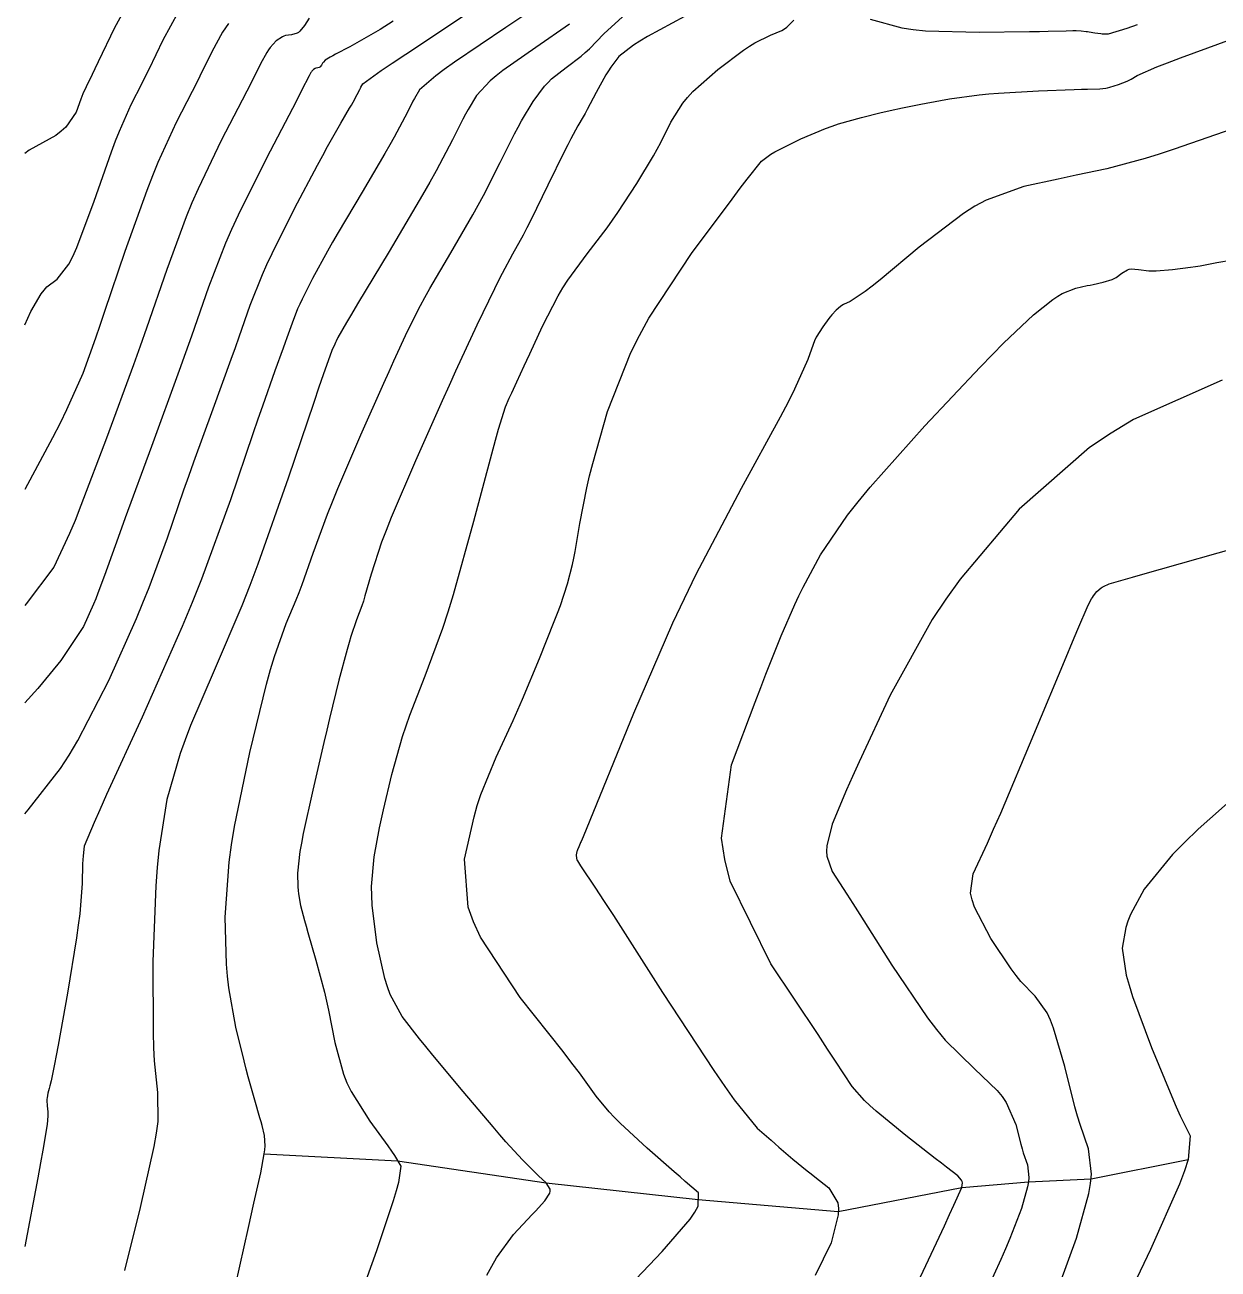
# Model space of a CAD drawing. Header units: metres. Extents: x 837475 to 838479, y 1189012 to 1191015.
# Drawn here: x 837476.5 to 837569, y 1190867.9 to 1190964.3 of the extents above; entities that cross this region are included whole.
import ezdxf

# ---------------------------------------------------------------- set-up
doc = ezdxf.new("R2010")
doc.units = ezdxf.units.M
doc.header["$LTSCALE"] = 0.3
for name, color, linetype in [('COTAS 10', 1, 'Continuous'), ('COTAS INT', 252, 'Continuous'), ('DRENAJE', 5, 'Continuous')]:
    doc.layers.add(name, color=color, linetype=linetype)

msp = doc.modelspace()

# ---------------------------------------------------------------- linework, layer by layer
at = {"layer": 'COTAS 10'}
for points, elevation in [([(837505.068, 1190964.577), (837504.061, 1190963.949), (837501.712, 1190962.584), (837500.604, 1190962.027), (837500.38, 1190961.908), (837500.192, 1190961.805), (837499.809, 1190961.559), (837499.671, 1190961.412), (837499.636, 1190961.37), (837499.604, 1190961.328), (837499.502, 1190961.173), (837499.404, 1190961.047), (837499.375, 1190961.023), (837499.345, 1190961.004), (837499.227, 1190960.974), (837499.101, 1190960.954), (837499.065, 1190960.941), (837499.03, 1190960.925), (837498.901, 1190960.84), (837498.77, 1190960.701), (837498.734, 1190960.651), (837498.698, 1190960.596), (837498.566, 1190960.353), (837497.975, 1190959.204), (837497.65, 1190958.577), (837497.255, 1190957.817), (837495.241, 1190953.957), (837493.049, 1190949.544), (837492.541, 1190948.436), (837492.076, 1190947.376), (837490.751, 1190943.957), (837489.436, 1190940.179), (837488.977, 1190938.893), (837488.476, 1190937.503), (837486.323, 1190931.615), (837484.292, 1190926.087), (837483.868, 1190924.923), (837483.504, 1190923.918), (837482.687, 1190921.615), (837482.181, 1190920.243), (837482.012, 1190919.825), (837481.831, 1190919.39), (837481.072, 1190917.684), (837479.302, 1190915.047), (837478.482, 1190914.026), (837477.52, 1190912.879), (837476.514, 1190911.758)], 1590), ([(837527.659, 1190964.949), (837524.798, 1190963.394), (837524.203, 1190963.041), (837523.693, 1190962.722), (837522.566, 1190961.851), (837521.951, 1190961.028), (837521.764, 1190960.738), (837521.571, 1190960.422), (837520.815, 1190959.06), (837520.109, 1190957.729), (837519.947, 1190957.432), (837519.8, 1190957.167), (837519.391, 1190956.471), (837518.845, 1190955.467), (837518.611, 1190955.008), (837518.342, 1190954.47), (837517.072, 1190951.875), (837515.737, 1190949.166), (837515.427, 1190948.556), (837515.142, 1190948.008), (837514.33, 1190946.537), (837513.515, 1190945.04), (837513.228, 1190944.476), (837512.916, 1190943.847), (837511.567, 1190941.034), (837509.912, 1190937.451), (837509.405, 1190936.336), (837508.878, 1190935.169), (837506.801, 1190930.511), (837504.926, 1190926.12), (837504.526, 1190925.121), (837504.178, 1190924.216), (837503.353, 1190921.729), (837502.884, 1190920.045), (837502.762, 1190919.645), (837502.642, 1190919.275), (837502.235, 1190918.177), (837501.79, 1190916.909), (837501.647, 1190916.43), (837501.494, 1190915.896), (837500.87, 1190913.509), (837500.143, 1190910.532), (837499.926, 1190909.627), (837499.701, 1190908.687), (837498.832, 1190905), (837498.094, 1190901.63), (837497.952, 1190900.89), (837497.837, 1190900.234), (837497.648, 1190898.561), (837497.678, 1190897.489), (837497.702, 1190897.211), (837497.732, 1190896.942), (837497.893, 1190896.041), (837498.199, 1190894.876), (837498.32, 1190894.441), (837498.456, 1190893.958), (837499.077, 1190891.804), (837499.741, 1190889.324), (837499.905, 1190888.635), (837500.059, 1190887.944), (837500.542, 1190885.437), (837501.215, 1190882.97), (837501.49, 1190882.304), (837501.802, 1190881.646), (837503.249, 1190879.329), (837504.65, 1190877.417), (837504.934, 1190877.013), (837505.172, 1190876.664), (837505.657, 1190875.856), (837505.483, 1190874.574), (837505.307, 1190873.925), (837505.075, 1190873.149), (837503.773, 1190869.285), (837502.332, 1190865.257)], 1600), ([(837569.352, 1190936.773), (837562.483, 1190933.702), (837560.742, 1190932.66), (837559.07, 1190931.534), (837553.614, 1190926.773), (837549.038, 1190921.335), (837547.922, 1190919.782), (837546.87, 1190918.209), (837543.614, 1190912.357), (837541.203, 1190907.181), (837540.683, 1190906.035), (837540.228, 1190905.013), (837539.119, 1190902.357), (837538.699, 1190900.67), (837538.679, 1190900.259), (837538.699, 1190899.872), (837539.119, 1190898.679), (837540.246, 1190896.936), (837540.713, 1190896.203), (837541.246, 1190895.361), (837543.732, 1190891.417), (837546.493, 1190887.355), (837547.201, 1190886.438), (837547.883, 1190885.612), (837550.143, 1190883.38), (837551.91, 1190881.721), (837552.282, 1190881.256), (837552.604, 1190880.789), (837553.343, 1190879.081), (837553.731, 1190877.551), (837553.831, 1190877.196), (837553.928, 1190876.87), (837554.253, 1190875.944), (837554.367, 1190874.979), (837554.331, 1190874.629), (837554.266, 1190874.244), (837553.788, 1190872.554), (837552.885, 1190870.233), (837552.552, 1190869.45), (837552.182, 1190868.606), (837550.549, 1190865.049)], 1610)]:
    msp.add_lwpolyline(points, dxfattribs=dict(at, elevation=elevation))
at = {"layer": 'COTAS INT'}
for points, elevation in [([(837484.989, 1190966.865), (837483.468, 1190964.066), (837482.201, 1190961.428), (837481.941, 1190960.892), (837481.721, 1190960.439), (837481.258, 1190959.501), (837481.018, 1190958.96), (837480.938, 1190958.757), (837480.853, 1190958.531), (837480.499, 1190957.523), (837479.701, 1190956.37), (837479.337, 1190956.052), (837478.91, 1190955.735), (837476.847, 1190954.598), (837476.514, 1190954.341)], 1582), ([(837517.844, 1190966.817), (837513.794, 1190964.083), (837509.814, 1190961.4), (837509.023, 1190960.839), (837508.368, 1190960.356), (837507.124, 1190959.271), (837506.728, 1190958.599), (837506.607, 1190958.377), (837506.481, 1190958.139), (837505.986, 1190957.151), (837505.155, 1190955.596), (837504.817, 1190955.001), (837504.433, 1190954.335), (837502.657, 1190951.334), (837500.802, 1190948.199), (837500.368, 1190947.448), (837499.969, 1190946.747), (837498.815, 1190944.64), (837498.007, 1190943.028), (837497.826, 1190942.641), (837497.664, 1190942.279), (837497.23, 1190941.185), (837496.836, 1190940.054), (837496.699, 1190939.669), (837496.549, 1190939.252), (837495.904, 1190937.489), (837494.935, 1190934.759), (837494.58, 1190933.733), (837494.188, 1190932.591), (837492.46, 1190927.489), (837490.209, 1190921.336), (837489.487, 1190919.531), (837488.723, 1190917.682), (837485.606, 1190910.635), (837482.853, 1190904.64), (837482.317, 1190903.453), (837481.88, 1190902.471), (837481.122, 1190900.635), (837481.025, 1190899.892), (837481.005, 1190899.6), (837480.987, 1190899.269), (837480.95, 1190897.763), (837480.763, 1190895.392), (837480.653, 1190894.517), (837480.516, 1190893.547), (837479.81, 1190889.252), (837479.087, 1190885.223), (837478.94, 1190884.42), (837478.816, 1190883.753), (837478.561, 1190882.472), (837478.458, 1190882.083), (837478.429, 1190881.978), (837478.401, 1190881.874), (837478.3, 1190881.507), (837478.231, 1190881.138), (837478.224, 1190881.032), (837478.221, 1190880.925), (837478.254, 1190880.524), (837478.292, 1190880.052), (837478.293, 1190879.9), (837478.289, 1190879.738), (837478.243, 1190879.074), (837477.917, 1190877.1), (837477.738, 1190876.112), (837477.52, 1190874.932), (837476.514, 1190869.622)], 1594), ([(837476.514, 1190903.16), (837476.771, 1190903.474), (837479.268, 1190906.662), (837479.948, 1190907.711), (837480.623, 1190908.831), (837483.021, 1190913.474), (837485.159, 1190918.282), (837485.67, 1190919.506), (837486.146, 1190920.684), (837487.574, 1190924.552), (837488.846, 1190928.254), (837489.224, 1190929.328), (837489.613, 1190930.423), (837491.114, 1190934.552), (837492.512, 1190938.378), (837492.838, 1190939.281), (837493.136, 1190940.116), (837493.991, 1190942.571), (837494.931, 1190944.945), (837495.284, 1190945.73), (837495.677, 1190946.571), (837497.429, 1190950.066), (837499.204, 1190953.427), (837499.611, 1190954.182), (837499.982, 1190954.862), (837501.017, 1190956.683), (837501.697, 1190957.832), (837501.844, 1190958.087), (837501.973, 1190958.315), (837502.291, 1190958.91), (837502.48, 1190959.288), (837502.529, 1190959.379), (837502.575, 1190959.464), (837502.726, 1190959.721), (837504.149, 1190960.759), (837504.997, 1190961.336), (837506.041, 1190962.039), (837511.452, 1190965.624)], 1592), ([(837476.514, 1190941.038), (837476.976, 1190942.072), (837477.782, 1190943.447), (837478.002, 1190943.74), (837478.222, 1190943.995), (837479.007, 1190944.599), (837479.921, 1190945.743), (837480.223, 1190946.338), (837480.545, 1190947.053), (837481.885, 1190950.643), (837483.223, 1190954.451), (837483.545, 1190955.304), (837483.845, 1190956.071), (837484.754, 1190958.115), (837485.605, 1190959.783), (837485.868, 1190960.313), (837486.144, 1190960.872), (837487.243, 1190963.137), (837488.416, 1190965.297)], 1584), ([(837498.562, 1190964.822), (837498.191, 1190964.26), (837497.837, 1190963.802), (837497.73, 1190963.715), (837497.62, 1190963.645), (837497.191, 1190963.536), (837496.734, 1190963.465), (837496.606, 1190963.418), (837496.478, 1190963.359), (837496.009, 1190963.052), (837495.535, 1190962.547), (837495.403, 1190962.364), (837495.271, 1190962.163), (837494.791, 1190961.281), (837494.032, 1190959.76), (837493.723, 1190959.156), (837493.371, 1190958.473), (837491.746, 1190955.343), (837489.938, 1190951.591), (837489.471, 1190950.515), (837489.02, 1190949.422), (837487.511, 1190945.343), (837485.939, 1190940.791), (837485.446, 1190939.401), (837484.929, 1190937.955), (837482.854, 1190932.261), (837480.865, 1190927.041), (837480.402, 1190925.892), (837479.976, 1190924.872), (837478.752, 1190922.261), (837476.624, 1190919.425), (837476.514, 1190919.296)], 1588), ([(837492.299, 1190964.392), (837492.071, 1190964.077), (837491.844, 1190963.73), (837491.017, 1190962.209), (837490.088, 1190960.316), (837489.796, 1190959.735), (837489.488, 1190959.128), (837488.25, 1190956.729), (837486.826, 1190953.637), (837486.401, 1190952.594), (837485.963, 1190951.469), (837484.272, 1190946.729), (837482.689, 1190942.075), (837482.319, 1190941.004), (837481.979, 1190940.027), (837481.001, 1190937.286), (837479.754, 1190934.46), (837479.245, 1190933.43), (837478.665, 1190932.292), (837476.514, 1190928.284)], 1586), ([(837518.748, 1190964.348), (837516.136, 1190962.542), (837513.587, 1190960.76), (837513.05, 1190960.341), (837512.586, 1190959.953), (837511.521, 1190958.821), (837510.881, 1190957.734), (837510.686, 1190957.375), (837510.482, 1190956.99), (837509.681, 1190955.392), (837508.407, 1190952.994), (837507.905, 1190952.105), (837507.338, 1190951.119), (837504.753, 1190946.746), (837502.314, 1190942.674), (837501.84, 1190941.879), (837501.453, 1190941.227), (837500.782, 1190940.07), (837500.649, 1190939.781), (837500.602, 1190939.676), (837500.55, 1190939.561), (837500.325, 1190939.055), (837499.648, 1190937.187), (837499.311, 1190936.213), (837498.91, 1190935.041), (837496.92, 1190929.159), (837494.573, 1190922.511), (837493.946, 1190920.856), (837493.33, 1190919.281), (837491.185, 1190914.265), (837489.36, 1190909.999), (837488.945, 1190908.897), (837488.568, 1190907.831), (837487.533, 1190904.265), (837486.892, 1190900.307), (837486.764, 1190898.993), (837486.657, 1190897.584), (837486.448, 1190891.707), (837486.461, 1190886.199), (837486.493, 1190885.023), (837486.539, 1190883.998), (837486.808, 1190881.557), (837486.815, 1190879.305), (837486.695, 1190878.399), (837486.523, 1190877.372), (837485.462, 1190872.641), (837484.236, 1190867.767)], 1596), ([(837492.845, 1190866.601), (837493.851, 1190871.085), (837494.276, 1190872.98), (837494.805, 1190875.337), (837495.08, 1190876.797), (837495.12, 1190877.126), (837495.145, 1190877.423), (837495.106, 1190878.223), (837494.903, 1190879.001), (837494.825, 1190879.284), (837494.737, 1190879.596), (837494.343, 1190880.967), (837493.84, 1190882.782), (837493.685, 1190883.375), (837493.523, 1190884.007), (837492.878, 1190886.614), (837492.33, 1190889.661), (837492.229, 1190890.571), (837492.15, 1190891.509), (837492.048, 1190895.134), (837492.364, 1190899.409), (837492.548, 1190900.757), (837492.775, 1190902.176), (837493.945, 1190907.895), (837495.256, 1190913.19), (837495.572, 1190914.342), (837495.867, 1190915.358), (837496.764, 1190917.895), (837497.551, 1190919.736), (837497.778, 1190920.314), (837498.008, 1190920.922), (837498.869, 1190923.362), (837499.975, 1190926.371), (837500.36, 1190927.337), (837500.778, 1190928.36), (837502.569, 1190932.535), (837504.346, 1190936.533), (837504.755, 1190937.444), (837505.128, 1190938.271), (837506.175, 1190940.552), (837507.184, 1190942.537), (837507.534, 1190943.177), (837507.915, 1190943.857), (837509.542, 1190946.641), (837511.24, 1190949.564), (837511.666, 1190950.331), (837512.072, 1190951.08), (837513.377, 1190953.633), (837514.483, 1190955.841), (837514.764, 1190956.373), (837515.034, 1190956.869), (837515.918, 1190958.371), (837516.805, 1190959.551), (837517.077, 1190959.843), (837517.36, 1190960.121), (837518.478, 1190961.002), (837519.652, 1190961.879), (837519.971, 1190962.154), (837520.287, 1190962.444), (837521.406, 1190963.609), (837522.863, 1190964.916)], 1598), ([(837512.335, 1190867.411), (837512.71, 1190868.11), (837513.083, 1190868.748), (837514.406, 1190870.545), (837515.848, 1190872.09), (837516.102, 1190872.361), (837516.841, 1190873.152), (837517.222, 1190873.757), (837517.251, 1190873.911), (837517.245, 1190874.059), (837516.946, 1190874.545), (837516.346, 1190875.094), (837516.151, 1190875.281), (837515.943, 1190875.484), (837515.088, 1190876.344), (837513.813, 1190877.739), (837513.34, 1190878.279), (837512.815, 1190878.885), (837510.487, 1190881.629), (837508.143, 1190884.453), (837507.607, 1190885.109), (837507.121, 1190885.712), (837505.777, 1190887.434), (837504.851, 1190889.144), (837504.629, 1190889.739), (837504.422, 1190890.386), (837503.799, 1190893.161), (837503.446, 1190896.079), (837503.41, 1190896.816), (837503.4, 1190897.523), (837503.587, 1190899.82), (837504.017, 1190902.076), (837504.161, 1190902.757), (837504.316, 1190903.461), (837504.966, 1190906.208), (837505.801, 1190909.144), (837506.074, 1190909.969), (837506.363, 1190910.799), (837507.557, 1190913.838), (837508.933, 1190917.548), (837509.337, 1190918.801), (837509.752, 1190920.152), (837511.335, 1190925.847), (837512.714, 1190931.058), (837512.999, 1190932.103), (837513.243, 1190932.976), (837513.778, 1190934.695), (837514.075, 1190935.356), (837514.169, 1190935.562), (837514.269, 1190935.778), (837514.671, 1190936.641), (837515.241, 1190937.866), (837515.445, 1190938.31), (837515.671, 1190938.8), (837516.655, 1190940.945), (837517.864, 1190943.291), (837518.231, 1190943.906), (837518.612, 1190944.506), (837520.107, 1190946.552), (837521.665, 1190948.573), (837522.086, 1190949.158), (837522.503, 1190949.754), (837523.972, 1190952), (837525.249, 1190954.14), (837525.546, 1190954.669), (837525.817, 1190955.171), (837526.591, 1190956.757), (837527.523, 1190958.239), (837527.894, 1190958.675), (837528.314, 1190959.123), (837530.24, 1190960.834), (837532.235, 1190962.329), (837532.699, 1190962.64), (837533.124, 1190962.906), (837534.338, 1190963.496), (837535.201, 1190963.857), (837535.404, 1190963.978), (837535.592, 1190964.109), (837536.144, 1190964.661)], 1602), ([(837542.046, 1190964.752), (837544.517, 1190964.069), (837545.393, 1190963.943), (837546.352, 1190963.845), (837550.509, 1190963.721), (837554.4, 1190963.773), (837555.192, 1190963.786), (837555.86, 1190963.798), (837557.242, 1190963.838), (837557.773, 1190963.859), (837557.905, 1190963.86), (837558.029, 1190963.859), (837558.423, 1190963.835), (837558.798, 1190963.788), (837558.911, 1190963.772), (837559.028, 1190963.755), (837559.48, 1190963.68), (837559.933, 1190963.618), (837560.05, 1190963.608), (837560.163, 1190963.601), (837560.54, 1190963.605), (837561.991, 1190964.047), (837562.782, 1190964.317)], 1602), ([(837523.388, 1190866.571), (837525.928, 1190869.226), (837528.109, 1190871.75), (837528.467, 1190872.28), (837528.719, 1190872.737), (837528.74, 1190873.781), (837527.721, 1190874.659), (837527.316, 1190875.011), (837526.858, 1190875.412), (837524.763, 1190877.253), (837522.673, 1190879.18), (837522.219, 1190879.635), (837521.819, 1190880.055), (837520.823, 1190881.285), (837519.525, 1190883.069), (837518.935, 1190883.837), (837518.244, 1190884.725), (837514.916, 1190888.923), (837511.832, 1190893.594), (837511.295, 1190894.78), (837510.896, 1190895.918), (837510.599, 1190899.642), (837511.341, 1190902.932), (837511.596, 1190903.797), (837511.873, 1190904.643), (837513.054, 1190907.532), (837514.376, 1190910.386), (837514.742, 1190911.21), (837515.107, 1190912.048), (837516.426, 1190915.194), (837517.562, 1190918.052), (837517.811, 1190918.709), (837518.033, 1190919.307), (837518.6, 1190920.98), (837518.979, 1190922.482), (837519.082, 1190922.972), (837519.184, 1190923.495), (837519.545, 1190925.652), (837520.09, 1190928.424), (837520.307, 1190929.335), (837520.554, 1190930.307), (837521.685, 1190934.337), (837523.488, 1190938.911), (837524.159, 1190940.227), (837524.904, 1190941.564), (837528.214, 1190946.57), (837531.352, 1190950.799), (837531.989, 1190951.646), (837532.525, 1190952.352), (837533.625, 1190953.731), (837534.364, 1190954.277), (837534.673, 1190954.458), (837535.028, 1190954.651), (837536.686, 1190955.458), (837538.594, 1190956.255), (837539.106, 1190956.443), (837539.611, 1190956.616), (837541.376, 1190957.125), (837542.913, 1190957.493), (837543.273, 1190957.578), (837543.606, 1190957.656), (837544.573, 1190957.874), (837545.607, 1190958.082), (837545.982, 1190958.152), (837546.395, 1190958.229), (837548.204, 1190958.554), (837550.516, 1190958.871), (837551.245, 1190958.943), (837552.013, 1190959.007), (837555.11, 1190959.182), (837557.878, 1190959.284), (837558.439, 1190959.304), (837558.911, 1190959.319), (837559.872, 1190959.339), (837560.322, 1190959.386), (837560.471, 1190959.418), (837560.632, 1190959.457), (837561.3, 1190959.666), (837561.973, 1190959.933), (837562.137, 1190960.009), (837562.29, 1190960.086), (837562.761, 1190960.369), (837564.293, 1190961.038), (837565.115, 1190961.357), (837566.109, 1190961.734), (837571.139, 1190963.581)], 1604), ([(837570.763, 1190956.444), (837565.633, 1190954.664), (837564.456, 1190954.283), (837563.386, 1190953.949), (837560.402, 1190953.147), (837558.02, 1190952.64), (837557.329, 1190952.494), (837556.625, 1190952.345), (837553.967, 1190951.783), (837551.051, 1190950.709), (837550.183, 1190950.237), (837549.29, 1190949.689), (837545.846, 1190947.08), (837542.829, 1190944.543), (837542.205, 1190944.041), (837541.671, 1190943.626), (837540.506, 1190942.849), (837539.992, 1190942.621), (837539.869, 1190942.552), (837539.755, 1190942.48), (837539.411, 1190942.197), (837539.077, 1190941.816), (837538.968, 1190941.682), (837538.852, 1190941.536), (837538.374, 1190940.906), (837537.879, 1190940.085), (837537.752, 1190939.818), (837537.629, 1190939.535), (837537.22, 1190938.367), (837536.198, 1190936.056), (837535.688, 1190935.051), (837535.079, 1190933.888), (837532.061, 1190928.367), (837528.551, 1190921.708), (837527.632, 1190919.827), (837526.737, 1190917.929), (837523.694, 1190910.939), (837519.794, 1190901.372), (837519.644, 1190901.011), (837519.607, 1190900.924), (837519.571, 1190900.842), (837519.456, 1190900.59), (837519.363, 1190900.364), (837519.342, 1190900.297), (837519.322, 1190900.23), (837519.264, 1190899.972), (837519.287, 1190899.68), (837519.318, 1190899.591), (837519.36, 1190899.498), (837519.602, 1190899.132), (837520.767, 1190897.39), (837521.391, 1190896.43), (837522.147, 1190895.262), (837525.964, 1190889.317), (837529.931, 1190883.264), (837530.78, 1190882.027), (837531.521, 1190880.981), (837533.299, 1190878.792), (837534.378, 1190877.85), (837534.678, 1190877.59), (837534.979, 1190877.332), (837536.072, 1190876.402), (837537.167, 1190875.496), (837537.469, 1190875.252), (837537.771, 1190875.011), (837538.859, 1190874.164), (837539.545, 1190873.006), (837539.594, 1190872.569), (837539.582, 1190872.081), (837539.029, 1190869.899), (837537.793, 1190867.367)], 1606), ([(837545.744, 1190866.837), (837547.808, 1190871.222), (837548.215, 1190872.093), (837548.55, 1190872.815), (837549.168, 1190874.184), (837549.21, 1190874.566), (837549.183, 1190874.666), (837549.14, 1190874.763), (837548.843, 1190875.09), (837547.98, 1190875.759), (837547.579, 1190876.072), (837547.108, 1190876.439), (837544.823, 1190878.227), (837542.516, 1190880.115), (837542.031, 1190880.546), (837541.613, 1190880.938), (837540.66, 1190882.02), (837539.379, 1190883.98), (837538.754, 1190884.925), (837538.012, 1190886.044), (837534.357, 1190891.536), (837531.202, 1190897.934), (837530.775, 1190899.623), (837530.542, 1190901.278), (837531.315, 1190906.958), (837533.144, 1190911.807), (837533.576, 1190912.937), (837533.977, 1190913.975), (837535.156, 1190916.958), (837536.214, 1190919.369), (837536.537, 1190920.046), (837536.873, 1190920.728), (837538.198, 1190923.226), (837540.298, 1190926.296), (837541.123, 1190927.339), (837542.053, 1190928.465), (837546.292, 1190933.226), (837550.581, 1190937.773), (837551.543, 1190938.763), (837552.407, 1190939.638), (837554.713, 1190941.828), (837556.231, 1190943.017), (837556.599, 1190943.26), (837556.945, 1190943.467), (837558.002, 1190943.901), (837558.882, 1190944.087), (837559.116, 1190944.137), (837559.344, 1190944.185), (837560.133, 1190944.353), (837560.817, 1190944.557), (837560.98, 1190944.629), (837561.132, 1190944.707), (837561.583, 1190945.044), (837562.01, 1190945.32), (837562.147, 1190945.36), (837562.29, 1190945.384), (837562.875, 1190945.337), (837563.665, 1190945.246), (837563.938, 1190945.241), (837564.235, 1190945.245), (837565.504, 1190945.335), (837566.897, 1190945.507), (837567.272, 1190945.563), (837567.642, 1190945.623), (837568.938, 1190945.871), (837570.155, 1190946.096)], 1608), ([(837556.759, 1190866.725), (837558.045, 1190870.279), (837559.018, 1190873.72), (837559.151, 1190874.504), (837559.224, 1190875.217), (837558.992, 1190877.182), (837558.331, 1190879.068), (837558.133, 1190879.73), (837557.929, 1190880.453), (837557.139, 1190883.568), (837556.28, 1190886.541), (837556.034, 1190887.173), (837555.782, 1190887.722), (837554.842, 1190889.019), (837553.727, 1190890.165), (837553.366, 1190890.62), (837552.982, 1190891.134), (837551.406, 1190893.49), (837550.147, 1190895.927), (837549.962, 1190896.494), (837549.849, 1190897.013), (837550.035, 1190898.497), (837551.154, 1190900.872), (837551.629, 1190901.953), (837552.176, 1190903.217), (837554.748, 1190909.314), (837557.242, 1190915.286), (837557.739, 1190916.471), (837558.154, 1190917.454), (837558.953, 1190919.314), (837559.212, 1190919.805), (837559.286, 1190919.924), (837559.361, 1190920.037), (837559.639, 1190920.383), (837559.956, 1190920.656), (837560.056, 1190920.721), (837560.161, 1190920.783), (837560.585, 1190920.969), (837562.398, 1190921.501), (837563.378, 1190921.781), (837564.566, 1190922.118), (837570.585, 1190923.813)], 1612), ([(837572.48, 1190906.388), (837567.49, 1190901.955), (837566.426, 1190900.928), (837565.5, 1190899.99), (837563.304, 1190897.326), (837562.251, 1190895.349), (837562.047, 1190894.843), (837561.88, 1190894.355), (837561.59, 1190892.743), (837561.911, 1190890.653), (837562.13, 1190889.864), (837562.405, 1190888.984), (837563.865, 1190885.045), (837565.436, 1190881.238), (837565.78, 1190880.441), (837566.086, 1190879.756), (837566.863, 1190878.207), (837566.711, 1190876.354), (837566.431, 1190875.476), (837566.048, 1190874.441), (837563.804, 1190869.383), (837561.428, 1190864.399)], 1614)]:
    msp.add_lwpolyline(points, dxfattribs=dict(at, elevation=elevation))
at = {"layer": 'DRENAJE'}
for p, q in [((837495.08, 1190876.797, 1598), (837505.415, 1190876.26, 1600)), ((837505.415, 1190876.26, 1600), (837516.946, 1190874.545, 1602)), ((837559.188, 1190874.86, 1612), (837566.711, 1190876.354, 1614)), ((837516.946, 1190874.545, 1602), (837528.73, 1190873.259, 1604)), ((837549.168, 1190874.184, 1608), (837554.331, 1190874.629, 1610)), ((837554.331, 1190874.629, 1610), (837559.188, 1190874.86, 1612)), ((837539.588, 1190872.325, 1606), (837549.168, 1190874.184, 1608)), ((837528.73, 1190873.259, 1604), (837539.588, 1190872.325, 1606))]:
    msp.add_line(p, q, dxfattribs=at)

doc.saveas('drawing.dxf')
